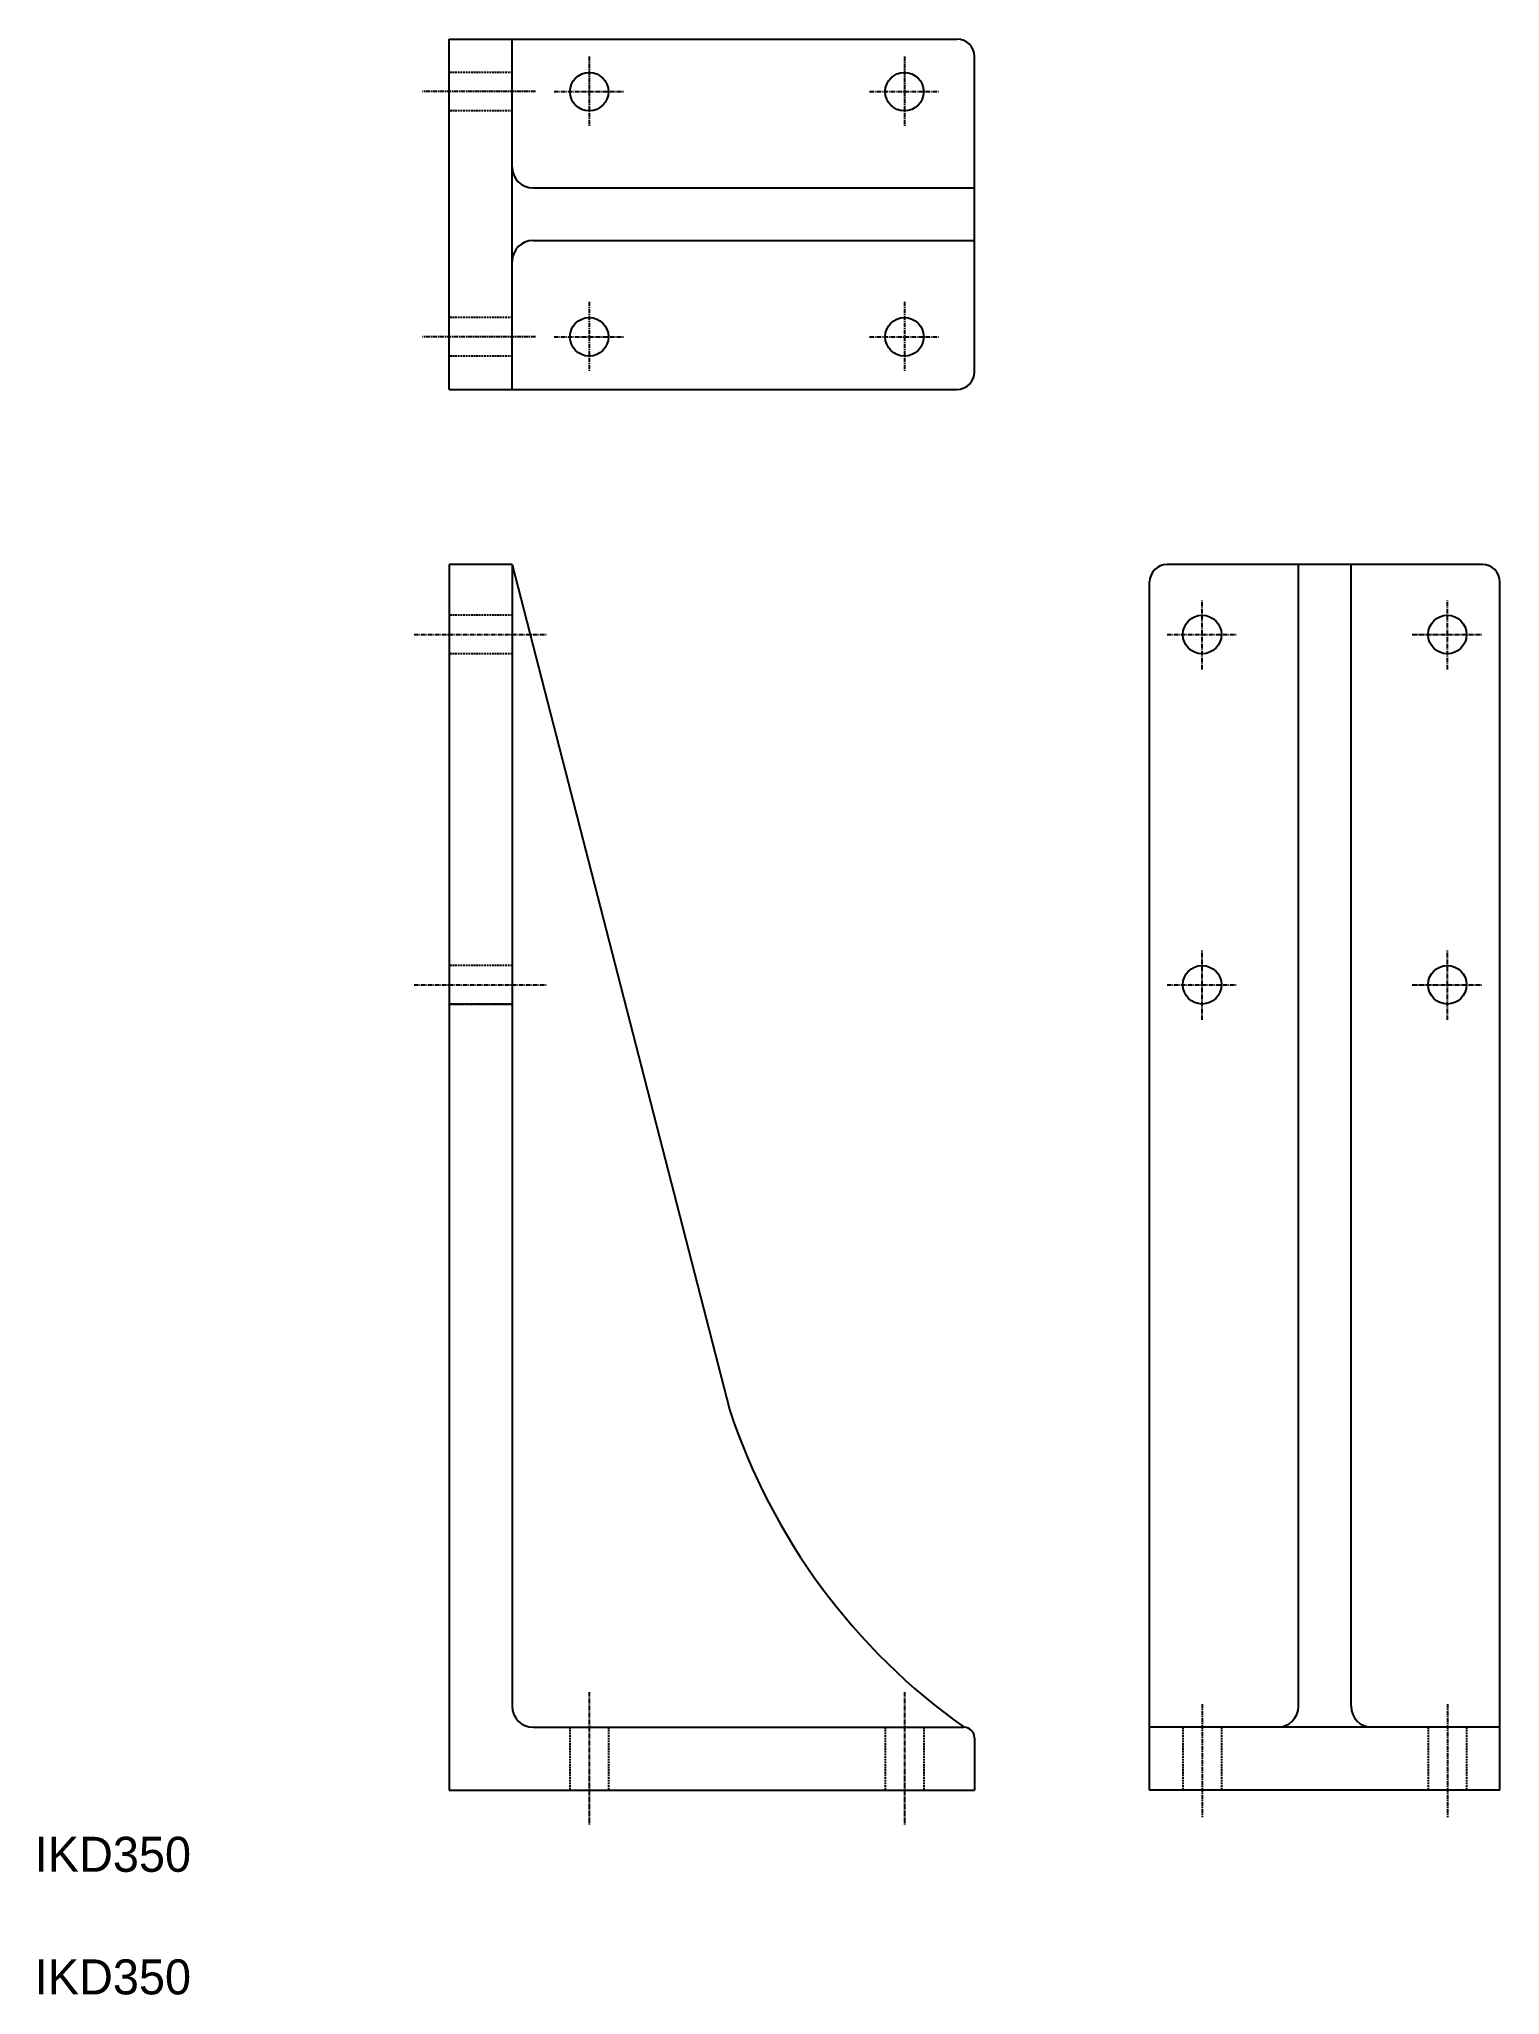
# Model space of a CAD drawing. Extents: x 51 to 468, y 50 to 608.
import ezdxf

# ---------------------------------------------------------------- set-up
doc = ezdxf.new("R2010")
doc.units = 0
doc.linetypes.add('CENTER', pattern=[2, 1.25, -0.25, 0.25, -0.25])
doc.linetypes.add('DASHED', pattern=[0.75, 0.5, -0.25])
doc.layers.get('0').update_dxf_attribs({"linetype": 'CONTINUOUS'})
doc.layers.add('CENTER', color=1, linetype='CENTER')

msp = doc.modelspace()

# ---------------------------------------------------------------- linework, layer by layer
at = {"color": 7, "linetype": 'CONTINUOUS'}
for p, q in [((168.29, 608.27), (313.29, 608.27)), ((168.29, 508.27), (168.29, 608.27)), ((186.29, 508.27), (186.29, 608.27)), ((318.29, 513.27), (318.29, 603.27)), ((192.29, 565.77), (318.29, 565.77)), ((192.29, 550.77), (318.29, 550.77)), ((168.29, 533.27), (168.29, 533.27)), ((168.29, 508.27), (313.29, 508.27)), ((168.29, 458.27), (168.29, 108.27)), ((186.29, 458.27), (168.29, 458.27)), ((186.29, 458.27), (248.46, 216.74)), ((186.29, 458.27), (186.29, 132.27)), ((463.29, 458.27), (373.29, 458.27)), ((410.79, 132.27), (410.79, 458.27)), ((425.79, 132.27), (425.79, 458.27)), ((368.29, 108.27), (368.29, 453.27)), ((468.29, 108.27), (468.29, 453.27)), ((192.29, 126.27), (315.29, 126.27)), ((318.29, 123.27), (318.29, 108.27)), ((468.29, 126.27), (368.29, 126.27)), ((168.29, 108.27), (318.29, 108.27)), ((468.29, 108.27), (368.29, 108.27)), ((443.29, 108.27), (443.29, 108.27))]:
    msp.add_line(p, q, dxfattribs=at)
at = {"color": 3, "linetype": 'DASHED'}
for p, q in [((186.29, 598.77), (168.29, 598.77)), ((186.29, 587.77), (168.29, 587.77)), ((186.29, 528.77), (168.29, 528.77)), ((186.29, 517.77), (168.29, 517.77)), ((186.29, 443.77), (168.29, 443.77)), ((186.29, 432.77), (168.29, 432.77)), ((186.29, 343.77), (168.29, 343.77)), ((168.29, 332.77), (186.29, 332.77)), ((186.29, 332.77), (168.29, 332.77)), ((202.79, 126.27), (202.79, 108.27)), ((213.79, 126.27), (213.79, 108.27)), ((292.79, 126.27), (292.79, 108.27)), ((303.79, 126.27), (303.79, 108.27)), ((377.79, 126.27), (377.79, 108.27)), ((388.79, 126.27), (388.79, 108.27)), ((447.79, 126.27), (447.79, 108.27)), ((458.79, 126.27), (458.79, 108.27))]:
    msp.add_line(p, q, dxfattribs=at)
at = {"color": 7, "linetype": 'CONTINUOUS'}
for centre in [(208.29, 593.27), (298.29, 593.27), (208.29, 523.27), (298.29, 523.27), (383.29, 438.27), (453.29, 438.27), (383.29, 338.27), (453.29, 338.27)]:
    msp.add_circle(centre, 5.5, dxfattribs=at)
for centre, radius, start, end in [((313.29, 603.27), 5, 0, 90), ((192.29, 571.77), 6, 180, 270), ((192.29, 544.77), 6, 90, 180), ((313.29, 513.27), 5, 270, 0), ((373.29, 453.27), 5, 90, 180), ((463.29, 453.27), 5, 0, 90), ((419.41, 273.11), 180, 198.2499, 234.6605), ((192.29, 132.27), 6, 180, 270), ((404.79, 132.27), 6, 270, 0), ((431.79, 132.27), 6, 180, 270), ((315.29, 123.27), 3, 0, 90)]:
    msp.add_arc(centre, radius, start, end, dxfattribs=at)
at = {"layer": 'CENTER', "color": 1, "linetype": 'CENTER'}
for p, q in [((208.29, 603.27), (208.29, 583.27)), ((298.29, 603.27), (298.29, 583.27)), ((192.92, 593.27), (160.66, 593.27)), ((198.29, 593.27), (218.29, 593.27)), ((288.29, 593.27), (308.29, 593.27)), ((208.29, 533.27), (208.29, 513.27)), ((298.29, 533.27), (298.29, 513.27)), ((192.92, 523.27), (160.66, 523.27)), ((198.29, 523.27), (218.29, 523.27)), ((288.29, 523.27), (308.29, 523.27)), ((383.29, 428.27), (383.29, 448.27)), ((453.29, 428.27), (453.29, 448.27)), ((158.29, 438.27), (196.29, 438.27)), ((373.29, 438.27), (393.29, 438.27)), ((443.29, 438.27), (463.29, 438.27)), ((383.29, 328.27), (383.29, 348.27)), ((453.29, 328.27), (453.29, 348.27)), ((158.29, 338.27), (196.29, 338.27)), ((373.29, 338.27), (393.29, 338.27)), ((443.29, 338.27), (463.29, 338.27)), ((208.29, 136.27), (208.29, 98.27)), ((298.29, 136.27), (298.29, 98.27)), ((383.29, 132.91), (383.29, 100.64)), ((453.29, 132.91), (453.29, 100.64))]:
    msp.add_line(p, q, dxfattribs=at)

# ---------------------------------------------------------------- texts
at = {"color": 7, "linetype": 'CONTINUOUS'}
for p in [(50, 85), (50, 50)]:
    msp.add_text('IKD350', height=10, dxfattribs=at).set_placement(p)

doc.saveas('drawing.dxf')
